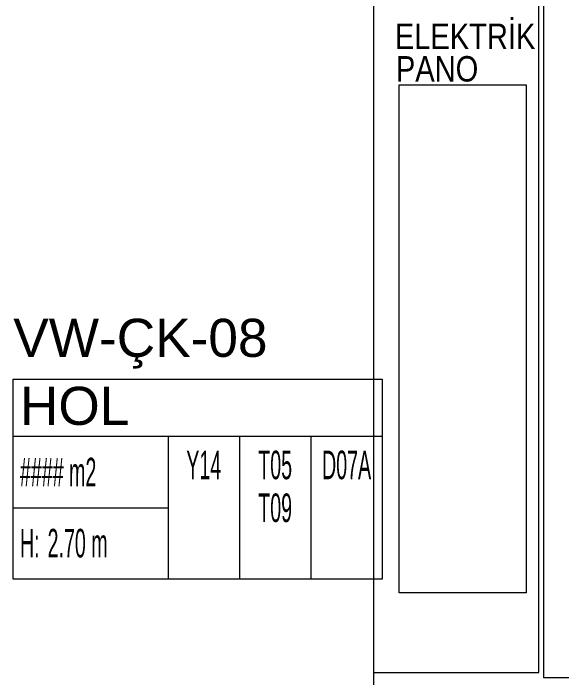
# Model space of a CAD drawing. Extents: x -1286 to 34975, y -230 to 6637.
# Drawn here: x 31366.9 to 31582.9, y 3207.5 to 3469 of the extents above; entities that cross this region are included whole.
import ezdxf
from ezdxf.enums import TextEntityAlignment as Align

# ---------------------------------------------------------------- set-up
doc = ezdxf.new("R2010")
doc.units = 0
doc.header["$LTSCALE"] = 20
doc.layers.get('0').update_dxf_attribs({"color": 9, "lineweight": 9})
for name, color, linetype, lineweight in [('00', 9, 'Continuous', 9), ('06D', 9, 'Continuous', 9), ('12', 9, 'Continuous', 9), ('21', 9, 'Continuous', 9), ('21_MAHAL', 9, 'Continuous', 9)]:
    doc.layers.add(name, color=color, linetype=linetype, lineweight=lineweight)
doc.styles.add('Arial', font='arial.ttf', dxfattribs={"height": 2.5})
doc.styles.add('MuuM_TEXT-STANDART', font='ARIALN.TTF')

# ---------------------------------------------------------------- blocks, each defined once
blk = doc.blocks.new('P-PANO')
at = {"layer": '06D'}
blk.add_lwpolyline([(-50, 0), (-50, 200), (0, 200), (0, 0)], close=True, dxfattribs=at)
blk = doc.blocks.new('0_roomno2')
blk.add_lwpolyline([(19.375, -10.5), (0, -10.5), (0, 0), (19.375, 0)], close=True)
for points in [[(0, -3), (19.375, -3)], [(8.125, -3), (8.125, -10.5)], [(11.875, -3), (11.875, -10.5)], [(15.625, -3), (15.625, -10.5)], [(0, -6.75), (8.125, -6.75)]]:
    blk.add_lwpolyline(points)
at = {"style": 'MuuM_TEXT-STANDART', "width": 0.6}
blk.add_text('H:', height=1.5, dxfattribs=at).set_placement((0.35, -8.608), align=Align.MIDDLE_LEFT)
at = {"style": 'Arial'}
blk.add_attdef('ODANO', (0, 1.17), '', height=2, dxfattribs=at)
blk.add_attdef('MEKANADI', text='', height=2, dxfattribs=at).set_placement((0.35, -3), align=Align.BOTTOM_LEFT)
at = {"style": 'MuuM_TEXT-STANDART', "width": 0.6}
for tag, p in [('YER01', (10, -4.5)), ('TAVAN01', (13.75, -4.5)), ('DUVAR01', (17.5, -4.5)), ('YER02', (10, -6.75)), ('TAVAN02', (13.75, -6.75)), ('DUVAR02', (17.5, -6.75)), ('YER03', (10, -9)), ('TAVAN03', (13.75, -9)), ('DUVAR03', (17.5, -9))]:
    blk.add_attdef(tag, text='', height=1.5, dxfattribs=at).set_placement(p, align=Align.MIDDLE_CENTER)
for tag, p in [('M2', (0.35, -4.875)), ('TEMIZTAVANYUKSEKLIGI', (1.8, -8.608))]:
    blk.add_attdef(tag, text='', height=1.5, dxfattribs=at).set_placement(p, align=Align.MIDDLE_LEFT)

msp = doc.modelspace()

# ---------------------------------------------------------------- linework, layer by layer
at = {"layer": '00'}
msp.add_lwpolyline([(31500.84, 3672.5), (31500.84, 3687.5), (31575.84, 3687.5), (31575.84, 3827.5), (31590.84, 3827.5), (31590.84, 3207.5), (31575.84, 3207.5), (31575.84, 3672.5), (31500.84, 3672.5), (31500.84, 3672.5)], dxfattribs=at)
at = {"layer": '06D'}
msp.add_lwpolyline([(31508.84, 3142.5), (31508.84, 3209.5), (31573.84, 3209.5), (31573.84, 3520.5)], dxfattribs=at)
at = {"layer": '12'}
msp.add_lwpolyline([(31508.84, 3209.5), (31508.84, 3670.5)], dxfattribs=at)

# ---------------------------------------------------------------- block references
at = {"layer": '06D'}
msp.add_blockref('P-PANO', (31568.84, 3240.91), dxfattribs=at)
at = {"layer": '21_MAHAL'}
ref = msp.add_blockref('0_roomno2', (31366.9, 3325.02), dxfattribs=dict(at, xscale=7.5, yscale=7.5, zscale=7.5))
ref.add_attrib('ODANO', 'VW-ÇK-08', (31366.9, 3333.79), dxfattribs={"layer": '0', "height": 15, "style": 'Arial'})
ref.add_attrib('MEKANADI', 'HOL', dxfattribs={"layer": '0', "height": 15, "style": 'Arial'}).set_placement((31369.52, 3302.52), align=Align.BOTTOM_LEFT)
ref.add_attrib('M2', '#### m2', dxfattribs={"layer": '0', "height": 11.25, "style": 'MuuM_TEXT-STANDART', "width": 0.6}).set_placement((31369.52, 3288.45), align=Align.MIDDLE_LEFT)
ref.add_attrib('TEMIZTAVANYUKSEKLIGI', '2.70 m', dxfattribs={"layer": '0', "height": 11.25, "style": 'MuuM_TEXT-STANDART', "width": 0.6}).set_placement((31380.4, 3260.46), align=Align.MIDDLE_LEFT)
ref.add_attrib('YER01', 'Y14', dxfattribs={"layer": '0', "height": 11.25, "style": 'MuuM_TEXT-STANDART', "width": 0.6}).set_placement((31441.9, 3291.27), align=Align.MIDDLE_CENTER)
ref.add_attrib('TAVAN01', 'T05', dxfattribs={"layer": '0', "height": 11.25, "style": 'MuuM_TEXT-STANDART', "width": 0.6}).set_placement((31470.02, 3291.27), align=Align.MIDDLE_CENTER)
ref.add_attrib('DUVAR01', 'D07A', dxfattribs={"layer": '0', "height": 11.25, "style": 'MuuM_TEXT-STANDART', "width": 0.6}).set_placement((31498.15, 3291.27), align=Align.MIDDLE_CENTER)
ref.add_attrib('TAVAN02', 'T09', dxfattribs={"layer": '0', "height": 11.25, "style": 'MuuM_TEXT-STANDART', "width": 0.6}).set_placement((31470.02, 3274.39), align=Align.MIDDLE_CENTER)

# ---------------------------------------------------------------- texts
at = {"layer": '21', "style": 'MuuM_TEXT-STANDART'}
for s, p in [('ELEKTRİK', (31517.13, 3454.97)), ('PANO', (31517.55, 3442.19))]:
    msp.add_text(s, height=10, dxfattribs=at).set_placement(p)

doc.saveas('drawing.dxf')
